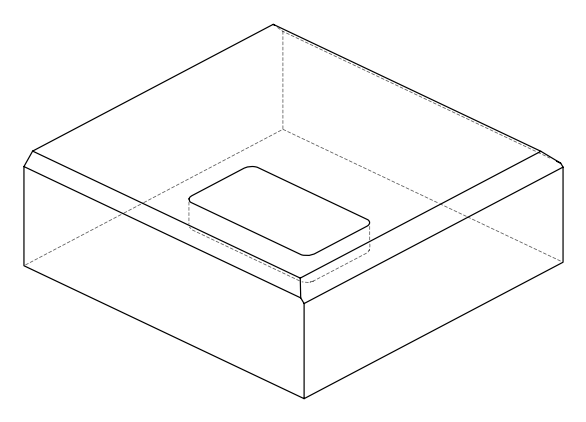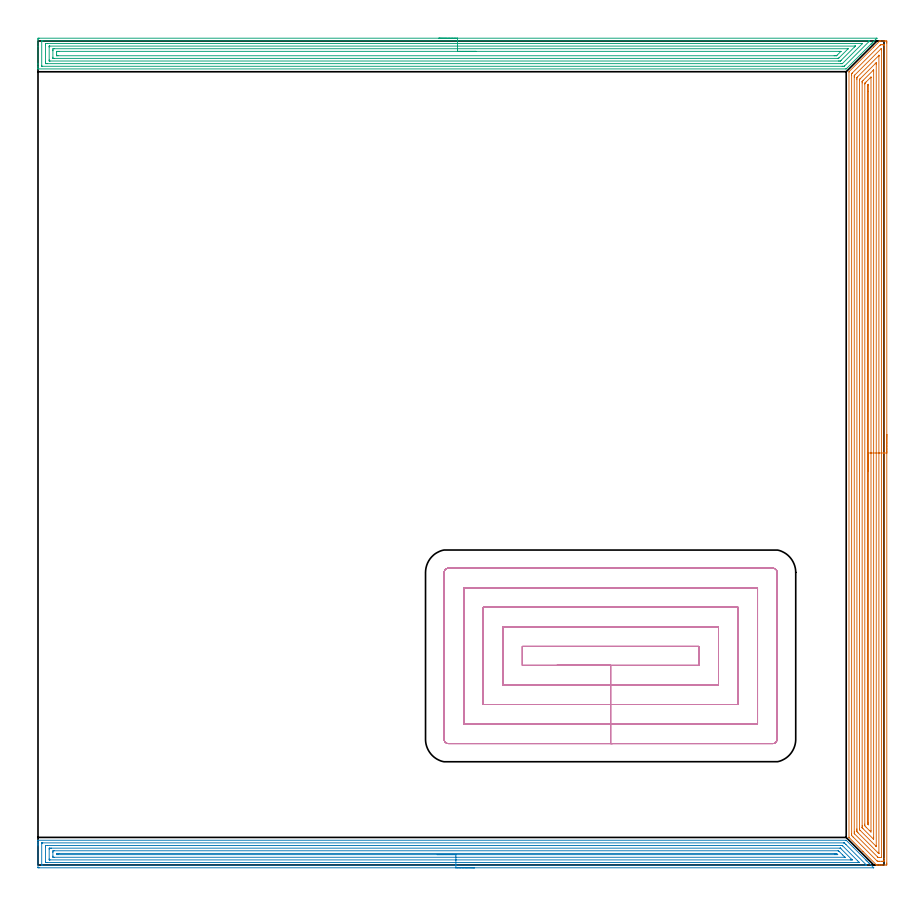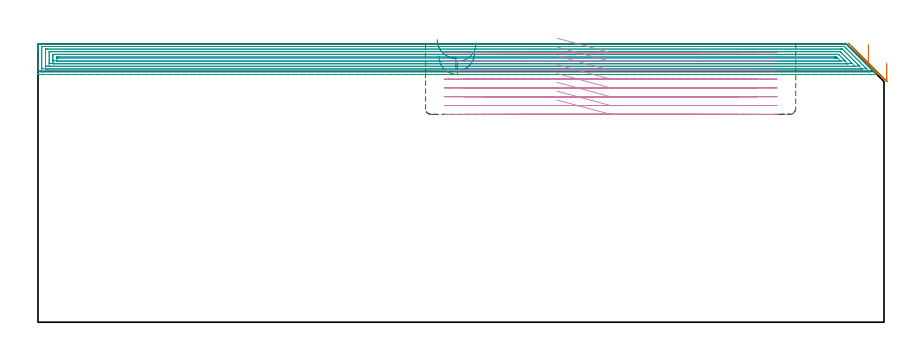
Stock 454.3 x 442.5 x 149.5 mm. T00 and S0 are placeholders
(PLAN: 4 operations, 1 tool changes, 102.6 min)
(1 AREA_MILL | FG_CHAMFER_SURFACE | UGT0205_001 | 27.76 min | 91167 mm3)
(2 AREA_MILL_1 | FG_CHAMFER_SURFACE_1 | UGT0205_001 | 21.4 min | 48047 mm3)
(3 AREA_MILL_2 | FG_CHAMFER_SURFACE_2 | UGT0205_001 | 21.57 min | 59829 mm3)
(4 MILL_RECTANGULAR_POCKET | POCKET_RECTANGULAR_STRAIGHT | UGT0201_095 | Follow Part, ap 5, ae 75% | 31.86 min | 854074 mm3)
(TOOL UGT0205_001 | Chamfer Mill 20 x 3 x 45 deg. | D20 FL50 Z2)
(TOOL UGT0201_095 | End mill 20 mm | D20 R3 FL38 Z4)
(OP 1 AREA_MILL)
G17 G21 G94 G90
T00 M6
G54
G17 G0 G90 X455.8 Y231.25 S1061 M3
G43 Z159.5 H0
Z139.2
G94 G1 Y231.212 Z138.329 F250.
Y231.098 Z137.464
Y230.909 Z136.612
Y230.647 Z135.78
Y230.313 Z134.974
Y229.91 Z134.2
Y229.442 Z133.464
Y228.91 Z132.772
Y228.321 Z132.129
Y227.678 Z131.54
Y226.986 Z131.009
Y226.25 Z130.54
Y225.476 Z130.137
Y224.67 Z129.803
Y223.838 Z129.541
Y222.987 Z129.352
Y222.122 Z129.238
Y221.25 Z129.2
Y1.051
X455.799 Y0.617 Z129.201
X455.795 Y0.163 Z129.203
X455.791 Y0.01 Z129.205
X455.347 Y0. Z129.649
X453.584 Z131.411
X453.038 Z131.959
X452.702 Z132.294
X452.156 Z132.84
X451.821 Z133.174
X451.15 Z133.85
X450.834 Z134.165
X450.305 Z134.686
X450.296 Y0.004 Z134.695
X450.289 Y0.007 Z134.702
X450.149 Y0.15 Z134.849
X443.005 Y7.294 Z141.993
X435.632 Y14.668 Z149.367
X435.504 Y14.805 Z149.49
X435.5 Y14.909 Z149.5
Y425.805
X435.503 Y425.994 Z149.489
X435.683 Y426.183 Z149.317
X448.735 Y439.236 Z136.263
X451.838 Y442.339 Z133.161
X451.998 Y442.49 Z132.994
X452.154 Y442.499 Z132.839
X452.488 Y442.5 Z132.512
X453.92 Z131.077
X454.466 Z130.531
X454.801 Z130.196
X455.347 Y442.495 Z129.648
X455.791 Y442.49 Z129.205
X455.794 Y442.337 Z129.202
X455.799 Y441.883 Z129.201
X455.8 Y441.424 Z129.2
Y221.25
X454.386 Z130.614
Y3.377
X454.384 Y2.485 Z130.616
X454.383 Y2.403 Z130.617
X454.373 Y2.01 Z130.627
X453.979 Y2.003 Z131.021
X453.584 Y2.001 Z131.416
X453.1 Y2. Z131.9
X451.821 Z133.179
X451.337 Z133.663
X450.939 Y2.003 Z134.061
X450.807 Y2.007 Z134.193
X450.76 Y2.01 Z134.24
X450.722 Y2.039 Z134.278
X450.647 Y2.11 Z134.353
X450.347 Y2.403 Z134.653
X437.716 Y15.034 Z147.284
X436.957 Y15.802 Z148.043
X436.921 Y15.857 Z148.079
X436.919 Y15.904 Z148.081
X436.916 Y16.005 Z148.084
X436.915 Y16.208 Z148.085
X436.914 Y16.614 Z148.086
Y424.018
X436.916 Y424.829 Z148.084
X436.919 Y424.912 Z148.081
X436.921 Y424.957 Z148.079
X436.961 Y425.002 Z148.039
X437.035 Y425.082 Z147.965
X437.149 Y425.198 Z147.851
X437.292 Y425.342 Z147.709
X452.046 Y440.097 Z132.954
X452.379 Y440.424 Z132.621
X452.426 Y440.467 Z132.574
X452.456 Y440.49 Z132.544
X452.504 Y440.492 Z132.496
X452.702 Y440.496 Z132.298
X453.186 Y440.5 Z131.814
X453.584 Y440.499 Z131.416
X454.071 Y440.497 Z130.929
X454.285 Y440.49 Z130.715
X454.379 Y440.467 Z130.621
X454.384 Y440.179 Z130.616
X454.385 Y440.097 Z130.615
X454.386 Y221.25 Z130.614
X452.971 Z132.029
Y4.19
X452.969 Y4.053 Z132.031
X452.967 Y4.021 Z132.033
X452.965 Y4.012 Z132.035
X452.951 Y4.008 Z132.049
X452.888 Y4.002 Z132.112
X451.821 Y4.001 Z133.179
X451.634 Y4.003 Z133.366
X451.26 Y4.01 Z133.74
X451.191 Y4.02 Z133.809
X451.165 Y4.041 Z133.835
X451.113 Y4.089 Z133.887
X451.01 Y4.19 Z133.99
X450.939 Y4.26 Z134.061
X438.505 Y16.695 Z146.495
X438.41 Y16.796 Z146.59
X438.347 Y16.864 Z146.653
X438.335 Y16.902 Z146.665
X438.333 Y16.963 Z146.667
X438.329 Y17.588 Z146.671
Y17.861
Y423.125
Y423.397
X438.333 Y423.708 Z146.667
X438.335 Y423.862 Z146.665
X438.345 Y423.934 Z146.655
X438.421 Y424.018 Z146.579
X438.509 Y424.108 Z146.491
X438.598 Y424.198 Z146.402
X452.706 Y438.307 Z132.294
X452.824 Y438.421 Z132.176
X452.861 Y438.454 Z132.139
X452.908 Y438.49 Z132.092
X452.962 Z132.038
X452.968 Y438.31 Z132.032
X452.97 Y438.197 Z132.03
X452.971 Y438.038 Z132.029
Y437.417
Y221.25
X451.557 Z133.443
Y6.869
X451.555 Y6.245 Z133.445
X451.553 Y6.154 Z133.447
X451.551 Y6.117 Z133.449
X451.4 Y6.261 Z133.6
X451.097 Y6.555 Z133.903
X450.939 Y6.71 Z134.061
X440.361 Y17.289 Z144.639
X440.063 Y17.588 Z144.937
X439.758 Y17.903 Z145.242
X439.749 Y18.208 Z145.251
X439.746 Y18.482 Z145.254
X439.743 Y19.108 Z145.257
Y19.375
Y421.965
X439.744 Y422.232 Z145.256
X439.748 Y422.853 Z145.252
X439.75 Y422.887 Z145.25
X439.764 Y422.905 Z145.236
X439.809 Y422.955 Z145.191
X439.974 Y423.125 Z145.026
X451.471 Y434.622 Z133.529
X451.53 Y434.679 Z133.47
X451.548 Y434.694 Z133.452
X451.552 Z133.448
X451.553 Y434.691 Z133.447
X451.555 Y434.63 Z133.445
X451.557 Y434.433 Z133.443
Y434.111
Y221.25
X450.143 Z134.857
Y10.27
X450.141 Y10.097 Z134.859
X450.137 Y9.983 Z134.863
X450.135 Y9.972 Z134.865
X450.132 Z134.868
X450.115 Y9.986 Z134.885
X450.058 Y10.041 Z134.942
X441.616 Y18.482 Z143.384
X441.242 Y18.859 Z143.758
X441.182 Y18.925 Z143.818
X441.169 Y18.941 Z143.831
X441.164 Y19.001 Z143.836
X441.16 Y19.116 Z143.84
X441.157 Y19.289 Z143.843
Y19.375
Y421.512
X441.16 Y421.684 Z143.84
X441.164 Y421.799 Z143.836
X441.168 Y421.859 Z143.832
X441.179 Y421.872 Z143.821
X441.242 Y421.941 Z143.758
X441.385 Y422.087 Z143.615
X441.53 Y422.232 Z143.47
X449.569 Y430.271 Z135.431
X449.816 Y430.516 Z135.184
X450.058 Y430.753 Z134.942
X450.131 Y430.822 Z134.869
X450.139 Y430.53 Z134.861
X450.142 Y430.358 Z134.858
X450.143 Y430.271 Z134.857
Y430.185
Y221.25
X448.729 Z136.271
Y14.909
X448.728 Y14.47 Z136.272
X448.725 Y14.015 Z136.275
X448.722 Y13.856 Z136.278
X448.719 Y13.84 Z136.281
X448.663 Y13.892 Z136.337
X448.534 Y14.015 Z136.466
X443.005 Y19.542 Z141.995
X442.646 Y19.906 Z142.354
X442.602 Y19.953 Z142.398
X442.583 Y19.976 Z142.417
X442.578 Y20.006 Z142.422
X442.574 Y20.122 Z142.426
X442.572 Y20.268 Z142.428
X442.571 Y20.708 Z142.429
Y21.161
Y419.992
X442.572 Y420.445 Z142.428
X442.575 Y420.665 Z142.425
X442.578 Y420.774 Z142.422
X442.581 Y420.822 Z142.419
X443.045 Y421.298 Z141.955
X448.446 Y426.698 Z136.554
X448.554 Y426.801 Z136.446
X448.661 Y426.902 Z136.339
X448.723 Y426.953 Z136.277
X448.725 Y426.881 Z136.275
X448.728 Y426.784 Z136.272
Y426.698
X448.729 Y426.514 Z136.271
Y221.25
X447.315 Z137.685
X447.314 Y18.482 Z137.686
X447.308 Y17.695 Z137.692
X446.515 Y18.482 Z138.485
X444.73 Y20.268 Z140.27
X443.992 Y21.055 Z141.008
X443.991 Y21.161 Z141.009
X443.986 Y21.955 Z141.014
Y419.452
X443.987 Y419.552 Z141.013
X443.992 Y419.749 Z141.008
X444. Y419.792 Z141.
X444.032 Y419.828 Z140.968
X444.093 Y419.893 Z140.907
X444.262 Y420.065 Z140.738
X444.642 Y420.445 Z140.358
X446.924 Y422.727 Z138.076
X447.042 Y422.844 Z137.958
X447.175 Y422.976 Z137.825
X447.297 Y423.091 Z137.703
X447.307 Y423.098 Z137.693
X447.31 Y423.079 Z137.69
X447.313 Y423.017 Z137.687
X447.314 Y422.925 Z137.686
X447.315 Y221.25 Z137.685
X445.9 Z139.1
Y22.694
X445.899 Y22.055 Z139.101
X445.897 Y21.804 Z139.103
X445.894 Y21.566 Z139.106
X445.65 Y21.809 Z139.35
X445.41 Y22.055 Z139.59
X445.405 Y22.303 Z139.595
X445.401 Y22.948 Z139.599
X445.4 Y23.201 Z139.6
Y418.019
X445.402 Y418.659 Z139.598
X445.405 Y418.721 Z139.595
X445.407 Y418.748 Z139.593
X445.424 Y418.769 Z139.576
X445.481 Y418.83 Z139.519
X445.65 Y419.002 Z139.35
X445.82 Y419.17 Z139.18
X445.869 Y419.215 Z139.131
X445.891 Y419.233 Z139.109
X445.893 Y419.215 Z139.107
X445.897 Y419.082 Z139.103
X445.899 Y418.913 Z139.101
X445.9 Y415.324 Z139.1
Y221.25
Y220.378 Z139.138
Y219.514 Z139.251
Y218.662 Z139.44
Y217.83 Z139.703
Y217.024 Z140.036
Y216.25 Z140.439
Y215.514 Z140.908
Y214.822 Z141.439
Y214.179 Z142.028
Y213.59 Z142.672
Y213.059 Z143.364
Y212.59 Z144.1
Y212.187 Z144.873
Y211.853 Z145.679
Y211.591 Z146.511
Y211.402 Z147.363
Y211.288 Z148.228
Y211.25 Z149.1
G0 Z159.5
M5
M2
(OP 2 AREA_MILL_1)
G17 G21 G94 G90
T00 M6
G54
G17 G0 G90 X234.4 Y-1.5 S1061 M3
G43 Z159.5 H0
Z144.7
G94 G1 X234.362 Z143.828 F250.
X234.248 Z142.963
X234.059 Z142.112
X233.797 Z141.28
X233.463 Z140.474
X233.06 Z139.7
X232.592 Z138.964
X232.06 Z138.272
X231.471 Z137.629
X230.828 Z137.04
X230.136 Z136.508
X229.4 Z136.04
X228.626 Z135.637
X227.82 Z135.303
X226.988 Z135.041
X226.136 Z134.852
X225.272 Z134.738
X224.4 Z134.7
X0.618
X0.112 Y-1.494 Z134.703
X0.01 Y-1.492 Z134.706
X0. Y-1.384 Z134.813
Y10.284 Z146.478
Y10.825 Z147.021
Y11.161 Z147.357
Y11.701 Z147.897
Y12.037 Z148.232
Y13.004 Z149.204
X0.003 Y13.155 Z149.347
X0.01 Y13.298 Z149.489
X0.171 Y13.3 Z149.5
X433.889
X433.994 Y13.296 Z149.489
X434.074 Y13.228 Z149.425
X437.893 Y9.407 Z145.607
X444.336 Y2.965 Z139.163
X444.471 Y2.831 Z139.027
X444.609 Y2.692 Z138.89
X444.766 Y2.535 Z138.732
X444.909 Y2.393 Z138.588
X445.055 Y2.246 Z138.443
X445.197 Y2.104 Z138.302
X445.348 Y1.955 Z138.15
X445.834 Y1.466 Z137.666
X446.098 Y1.203 Z137.402
X446.224 Y1.078 Z137.274
X446.57 Y0.73 Z136.93
X448.702 Y-1.401 Z134.798
X448.778 Y-1.48 Z134.718
X448.783 Y-1.495 Z134.703
X448.778 Y-1.499 Z134.699
X224.4 Y-1.5 Z134.7
Y-0.086 Z136.114
X2.405 Y-0.085 Z136.115
X2.249 Y-0.084 Z136.116
X2.051 Y-0.08 Z136.12
X2.01 Y-0.079 Z136.121
X2.006 Y-0.05 Z136.15
X2.003 Y-0.019 Z136.181
X2. Y0.159 Z136.359
X2.001 Y11.69 Z147.89
X2.002 Y11.796 Z147.996
X2.006 Y11.866 Z148.066
X2.01 Y11.88 Z148.08
X2.014 Y11.882 Z148.082
X2.035 Y11.884 Z148.084
X2.405 Y11.886 Z148.086
X2.559
X432.626 Y11.885 Z148.085
X432.81 Y11.884 Z148.084
X432.902 Y11.881 Z148.081
X432.945 Y11.879 Z148.079
X432.995 Y11.846 Z148.046
X433.688 Y11.161 Z147.361
X433.889 Y10.962 Z147.162
X444.609 Y0.241 Z136.441
X444.857 Y-0.014 Z136.186
X444.909 Y-0.07 Z136.13
X444.914 Y-0.08 Z136.12
X444.898 Y-0.081 Z136.119
X444.841 Y-0.083 Z136.117
X444.609 Y-0.085 Z136.115
X444.454 Y-0.086 Z136.114
X224.4
Y1.328 Z137.528
X5.085 Y1.329 Z137.529
X4.381 Y1.33 Z137.53
X4.191 Y1.332 Z137.532
X4.01 Y1.335 Z137.535
X4.005 Y1.516 Z137.716
X4.001 Y1.703 Z137.903
X4. Y9.594 Z145.794
X4.005 Y10.284 Z146.484
X4.007 Y10.464 Z146.664
X5.085 Y10.471 Z146.671
X431.018
X431.209 Y10.47 Z146.67
X431.918 Y10.464 Z146.664
X432.102 Y10.298 Z146.498
X432.117 Y10.284 Z146.484
X440.142 Y2.259 Z138.459
X440.881 Y1.516 Z137.716
X441.035 Y1.357 Z137.557
X441.044 Y1.334 Z137.534
X440.142 Y1.329 Z137.529
X224.4 Y1.328 Z137.528
Y2.743 Z138.943
X6.515
X6.14 Y2.745 Z138.945
X6.074 Y2.747 Z138.947
X6.01 Y2.75 Z138.95
X6.007 Y2.844 Z139.044
X6. Y3.248 Z139.448
X6.001 Y8.53 Z144.73
X6.01 Y8.958 Z145.158
X6.021 Y9.05 Z145.25
X6.156 Y9.053 Z145.253
X6.336 Y9.056 Z145.256
X6.871 Y9.057 Z145.257
X7.228
X430.672
X430.806 Y9.055 Z145.255
X430.872 Y9.053 Z145.253
X430.884 Y9.051 Z145.251
X430.916 Y9.024 Z145.224
X430.984 Y8.962 Z145.162
X431.209 Y8.742 Z144.942
X436.79 Y3.16 Z139.36
X436.995 Y2.953 Z139.153
X437.12 Y2.821 Z139.021
X437.189 Y2.747 Z138.947
X437.181
X437.104 Y2.745 Z138.945
X436.569 Y2.743 Z138.943
X436.212
X224.4
Y4.157 Z140.357
X8.647
X8.215 Y4.162 Z140.362
X8.01 Y4.165 Z140.365
X8.008 Y4.285 Z140.485
X8.001 Y4.791 Z140.991
Y6.777 Z142.977
X8.004 Y7.419 Z143.619
X8.01 Y7.631 Z143.831
X8.217 Y7.636 Z143.836
X8.669 Y7.643 Z143.843
X429.653
X429.763 Y7.641 Z143.841
X429.818 Y7.639 Z143.839
X429.841 Y7.637 Z143.837
X429.882 Y7.608 Z143.808
X430.315 Y7.184 Z143.384
X432.102 Y5.4 Z141.6
X432.995 Y4.507 Z140.707
X433.215 Y4.285 Z140.485
X433.29 Y4.206 Z140.406
X433.319 Y4.171 Z140.371
X433.323 Y4.163 Z140.363
X433.31 Y4.162 Z140.362
X433.206 Y4.159 Z140.359
X432.995 Y4.157 Z140.357
X224.4
Y5.571 Z141.771
X10.779 Y5.572 Z141.772
X10.445 Y5.573 Z141.773
X10.11 Y5.576 Z141.776
X10.022 Y5.578 Z141.778
X10.01 Y5.639 Z141.839
X10.006 Y5.755 Z141.955
X10.004 Y5.9 Z142.1
X10.007 Y6.118 Z142.318
X10.01 Y6.22 Z142.42
X10.115 Y6.224 Z142.424
X10.445 Y6.227 Z142.427
X11.003 Y6.229 Z142.429
X11.338
X427.635 Y6.228 Z142.428
X428.197 Y6.226 Z142.426
X428.529 Y6.222 Z142.422
X428.838 Y6.202 Z142.402
X429.145 Y5.9 Z142.1
X429.422 Y5.62 Z141.82
X429.451 Y5.578 Z141.778
X429.422 Y5.577 Z141.777
X428.862 Y5.572 Z141.772
X428.529 Y5.571 Z141.771
X427.97
X224.4
X223.528 Z141.809
X222.663 Z141.923
X221.812 Z142.112
X220.98 Z142.374
X220.174 Z142.708
X219.4 Z143.111
X218.664 Z143.58
X217.972 Z144.111
X217.329 Z144.7
X216.74 Z145.343
X216.208 Z146.035
X215.74 Z146.771
X215.337 Z147.545
X215.003 Z148.351
X214.741 Z149.183
X214.552 Z150.035
X214.438 Z150.9
X214.4 Z151.771
G0 Z159.5
M5
M2
(OP 3 AREA_MILL_2)
G17 G21 G94 G90
T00 M6
G54
G17 G0 G90 X215.25 Y444. S1061 M3
G43 Z159.5 H0
Z143.
G94 G1 X215.288 Z142.128 F250.
X215.402 Z141.264
X215.591 Z140.412
X215.853 Z139.58
X216.187 Z138.774
X216.59 Z138.
X217.058 Z137.264
X217.59 Z136.572
X218.179 Z135.929
X218.822 Z135.34
X219.514 Z134.808
X220.25 Z134.34
X221.024 Z133.937
X221.83 Z133.603
X222.662 Z133.341
X223.513 Z133.152
X224.378 Z133.038
X225.25 Z133.
X450.48 Y443.999 Z132.999
X450.483 Y443.994 Z133.003
X450.48 Y443.982 Z133.016
X450.396 Y443.895 Z133.104
X449.884 Y443.384 Z133.615
X449.694 Y443.193 Z133.803
X449.161 Y442.661 Z134.339
X448.819 Y442.317 Z134.679
X448.334 Y441.834 Z135.166
X448.098 Y441.597 Z135.401
X447.944 Y441.441 Z135.554
X447.793 Y441.292 Z135.706
X447.651 Y441.15 Z135.847
X447.506 Y441.004 Z135.992
X447.364 Y440.863 Z136.135
X447.205 Y440.704 Z136.294
X447.068 Y440.566 Z136.43
X441.846 Y435.346 Z141.654
X434.254 Y427.753 Z149.246
X434.121 Y427.622 Z149.376
X433.994 Y427.503 Z149.489
X433.807 Y427.5 Z149.5
X0.169
X0.01 Y427.502 Z149.488
X0.003 Y427.637 Z149.355
X0. Y427.78 Z149.22
Y428.082 Z148.917
Y428.745 Z148.25
Y429.952 Z147.045
Y430.496 Z146.498
Y439.418 Z137.579
Y443.358 Z133.639
X0.004 Y443.63 Z133.367
X0.01 Y443.993 Z133.005
X0.242 Y443.996 Z133.002
X0.616 Y444. Z133.
X225.25
Y442.586 Z134.414
X446.131 Y442.585 Z134.415
X446.312 Y442.584 Z134.416
X446.49 Y442.58 Z134.42
X446.613 Y442.575 Z134.425
X446.557 Y442.514 Z134.486
X446.411 Y442.363 Z134.637
X446.312 Y442.261 Z134.739
X446.119 Y442.068 Z134.932
X433.169 Y429.12 Z147.88
X433.064 Y429.019 Z147.981
X432.992 Y428.953 Z148.047
X432.954 Y428.921 Z148.079
X432.914 Y428.92 Z148.08
X432.739 Y428.917 Z148.083
X432.021 Y428.914 Z148.086
X431.848
X2.402 Y428.915 Z148.085
X2.228 Y428.916 Z148.084
X2.052 Y428.92 Z148.08
X2.015 Y428.921 Z148.079
X2.009 Y428.943 Z148.057
X2.005 Y428.974 Z148.026
X2.001 Y429.138 Z147.862
X2. Y442.273 Z134.727
X2.002 Y442.405 Z134.595
X2.006 Y442.51 Z134.49
X2.01 Y442.574 Z134.426
X2.043 Y442.579 Z134.421
X2.402 Y442.584 Z134.416
X2.575 Y442.585 Z134.415
X225.25 Y442.586 Z134.414
Y441.172 Z135.828
X442.568 Y441.171 Z135.829
X442.627 Y441.17 Z135.83
X442.739 Y441.166 Z135.834
X442.75 Y441.165 Z135.835
X442.746 Y441.154 Z135.846
X442.739 Y441.14 Z135.86
X442.671 Y441.07 Z135.93
X442.605 Y441.004 Z135.996
X432.059 Y430.459 Z146.541
X432.021 Y430.422 Z146.578
X431.925 Y430.336 Z146.664
X431.84 Y430.334 Z146.666
X431.66 Y430.331 Z146.669
X431.299 Y430.329 Z146.671
X431.128
X5.082
X4.358 Y430.33 Z146.67
X4.188 Y430.332 Z146.668
X4.026 Y430.335 Z146.665
X4.01 Y430.496 Z146.504
X4.004 Y430.678 Z146.322
X4. Y431.372 Z145.628
Y431.557 Z145.443
X4.001 Y440.128 Z136.872
X4.003 Y440.822 Z136.178
X4.01 Y441.004 Z135.996
X4.024 Y441.164 Z135.836
X5.082 Y441.171 Z135.829
X225.25 Y441.172 Z135.828
Y439.757 Z137.243
X438.652
X438.782 Y439.755 Z137.245
X438.849 Y439.753 Z137.247
X438.882 Y439.751 Z137.249
X438.875 Y439.736 Z137.264
X438.84 Y439.695 Z137.305
X438.78 Y439.631 Z137.369
X438.404 Y439.252 Z137.748
X431.264 Y432.113 Z144.887
X431.128 Y431.978 Z145.022
X430.916 Y431.777 Z145.223
X430.886 Y431.75 Z145.25
X430.843 Y431.747 Z145.253
X430.747 Y431.745 Z145.255
X430.234 Y431.743 Z145.257
X429.856
X6.489
X6.139 Y431.745 Z145.255
X6.08 Y431.746 Z145.254
X6.024 Y431.749 Z145.251
X6.01 Y431.827 Z145.173
X6. Y432.222 Z144.778
Y432.248 Z144.752
Y439.252 Z137.748
X6.004 Y439.678 Z137.322
X6.007 Y439.73 Z137.27
X6.01 Y439.75 Z137.25
X6.045 Y439.752 Z137.248
X6.181 Y439.755 Z137.245
X6.353 Y439.757 Z137.243
X225.25
Y438.343 Z138.657
X434.735 Y438.342 Z138.658
X435.026 Y438.336 Z138.664
X434.988 Y438.294 Z138.706
X434.89 Y438.191 Z138.809
X434.798 Y438.097 Z138.903
X434.7 Y437.998 Z139.002
X430.234 Y433.533 Z143.467
X430.026 Y433.327 Z143.673
X429.926 Y433.231 Z143.769
X429.865 Y433.175 Z143.825
X429.77 Y433.164 Z143.836
X429.341 Y433.157 Z143.843
X429.307
X8.62
X8.218 Y433.161 Z143.839
X8.026 Y433.164 Z143.836
X8.01 Y433.271 Z143.729
X8.002 Y433.763 Z143.237
X8. Y437.267 Z139.733
X8.002 Y437.501 Z139.499
X8.009 Y438.134 Z138.866
X8.02 Y438.336 Z138.664
X8.689 Y438.343 Z138.657
X225.25
Y436.929 Z140.071
X430.234
X430.819 Y436.928 Z140.072
X430.939 Y436.926 Z140.074
X431.128 Y436.922 Z140.078
X431.156 Y436.913 Z140.087
X431.144 Y436.897 Z140.103
X431.128 Y436.877 Z140.123
X429.125 Y434.874 Z142.126
X428.898 Y434.654 Z142.346
X428.832 Y434.592 Z142.408
X428.798 Y434.578 Z142.422
X428.753 Y434.576 Z142.424
X428.448 Y434.573 Z142.427
X427.864 Y434.571 Z142.429
X427.555
X10.75
X10.441 Y434.573 Z142.428
X10.131 Y434.576 Z142.424
X10.045 Y434.578 Z142.422
X10.01 Y434.584 Z142.416
X10.007 Y434.616 Z142.384
X10.003 Y434.73 Z142.27
X10.001 Y434.874 Z142.126
X10. Y435.306 Z141.694
Y436.182 Z140.818
X10.001 Y436.626 Z140.374
X10.004 Y436.842 Z140.158
X10.007 Y436.895 Z140.105
X10.009 Y436.917 Z140.083
X10.03 Y436.922 Z140.078
X10.135 Y436.925 Z140.075
X10.441 Y436.928 Z140.072
X11.024 Y436.929 Z140.071
X11.334
X225.25
X226.122 Z140.109
X226.986 Z140.223
X227.838 Z140.412
X228.67 Z140.674
X229.476 Z141.008
X230.25 Z141.411
X230.986 Z141.88
X231.678 Z142.411
X232.321 Z143.
X232.91 Z143.643
X233.441 Z144.335
X233.91 Z145.071
X234.313 Z145.845
X234.647 Z146.651
X234.909 Z147.483
X235.098 Z148.335
X235.212 Z149.2
X235.25 Z150.071
G0 Z159.5
M5
M2
(OP 4 MILL_RECTANGULAR_POCKET)
G17 G21 G94 G90
T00 M6
G54
G17 G0 G90 X278.623 Y107.2 S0 M3
G43 Z159.5 H0
Z152.5
G94 G1 X307.5 Z144.762 F250.
X354.9 F500.
Y117.4
X260.1
Y107.2
X307.5
Y96.7
X365.4
Y127.9
X249.6
Y96.7
X307.5
Y86.2
X375.9
Y138.4
X239.1
Y86.2
X307.5
Y75.7
X386.4
Y148.9
X228.6
Y75.7
X307.5
Y65.2
X394.6
G3 X396.9 Y67.5 R2.3
G1 Y157.1
G3 X394.6 Y159.4 R2.3
G1 X220.4
G3 X218.1 Y157.1 R2.3
G1 Y67.5
G3 X220.4 Y65.2 R2.3
G1 X307.5
X308.5
G0 X278.623 Y107.2 Z147.762
G1 X307.5 Z140.025 F250.
X354.9 F500.
Y117.4
X260.1
Y107.2
X307.5
Y96.7
X365.4
Y127.9
X249.6
Y96.7
X307.5
Y86.2
X375.9
Y138.4
X239.1
Y86.2
X307.5
Y75.7
X386.4
Y148.9
X228.6
Y75.7
X307.5
Y65.2
X394.6
G3 X396.9 Y67.5 R2.3
G1 Y157.1
G3 X394.6 Y159.4 R2.3
G1 X220.4
G3 X218.1 Y157.1 R2.3
G1 Y67.5
G3 X220.4 Y65.2 R2.3
G1 X307.5
X308.5
G0 X278.623 Y107.2 Z143.025
G1 X307.5 Z135.287 F250.
X354.9 F500.
Y117.4
X260.1
Y107.2
X307.5
Y96.7
X365.4
Y127.9
X249.6
Y96.7
X307.5
Y86.2
X375.9
Y138.4
X239.1
Y86.2
X307.5
Y75.7
X386.4
Y148.9
X228.6
Y75.7
X307.5
Y65.2
X394.6
G3 X396.9 Y67.5 R2.3
G1 Y157.1
G3 X394.6 Y159.4 R2.3
G1 X220.4
G3 X218.1 Y157.1 R2.3
G1 Y67.5
G3 X220.4 Y65.2 R2.3
G1 X307.5
X308.5
G0 X278.623 Y107.2 Z138.287
G1 X307.5 Z130.55 F250.
X354.9 F500.
Y117.4
X260.1
Y107.2
X307.5
Y96.7
X365.4
Y127.9
X249.6
Y96.7
X307.5
Y86.2
X375.9
Y138.4
X239.1
Y86.2
X307.5
Y75.7
X386.4
Y148.9
X228.6
Y75.7
X307.5
Y65.2
X394.6
G3 X396.9 Y67.5 R2.3
G1 Y157.1
G3 X394.6 Y159.4 R2.3
G1 X220.4
G3 X218.1 Y157.1 R2.3
G1 Y67.5
G3 X220.4 Y65.2 R2.3
G1 X307.5
X308.5
G0 X278.623 Y107.2 Z133.55
G1 X307.5 Z125.812 F250.
X354.9 F500.
Y117.4
X260.1
Y107.2
X307.5
Y96.7
X365.4
Y127.9
X249.6
Y96.7
X307.5
Y86.2
X375.9
Y138.4
X239.1
Y86.2
X307.5
Y75.7
X386.4
Y148.9
X228.6
Y75.7
X307.5
Y65.2
X394.6
G3 X396.9 Y67.5 R2.3
G1 Y157.1
G3 X394.6 Y159.4 R2.3
G1 X220.4
G3 X218.1 Y157.1 R2.3
G1 Y67.5
G3 X220.4 Y65.2 R2.3
G1 X307.5
X308.5
G0 X278.623 Y107.2 Z128.812
G1 X307.5 Z121.075 F250.
X354.9 F500.
Y117.4
X260.1
Y107.2
X307.5
Y96.7
X365.4
Y127.9
X249.6
Y96.7
X307.5
Y86.2
X375.9
Y138.4
X239.1
Y86.2
X307.5
Y75.7
X386.4
Y148.9
X228.6
Y75.7
X307.5
Y65.2
X394.6
G3 X396.9 Y67.5 R2.3
G1 Y157.1
G3 X394.6 Y159.4 R2.3
G1 X220.4
G3 X218.1 Y157.1 R2.3
G1 Y67.5
G3 X220.4 Y65.2 R2.3
G1 X307.5
X308.5
G0 X278.623 Y107.2 Z124.075
G1 X307.5 Z116.337 F250.
X354.9 F500.
Y117.4
X260.1
Y107.2
X307.5
Y96.7
X365.4
Y127.9
X249.6
Y96.7
X307.5
Y86.2
X375.9
Y138.4
X239.1
Y86.2
X307.5
Y75.7
X386.4
Y148.9
X228.6
Y75.7
X307.5
Y65.2
X394.6
G3 X396.9 Y67.5 R2.3
G1 Y157.1
G3 X394.6 Y159.4 R2.3
G1 X220.4
G3 X218.1 Y157.1 R2.3
G1 Y67.5
G3 X220.4 Y65.2 R2.3
G1 X307.5
X308.5
G0 X278.623 Y107.2 Z119.337
G1 X307.5 Z111.6 F250.
X354.9 F500.
Y117.4
X260.1
Y107.2
X307.5
Y96.7
X365.4
Y127.9
X249.6
Y96.7
X307.5
Y86.2
X375.9
Y138.4
X239.1
Y86.2
X307.5
Y75.7
X386.4
Y148.9
X228.6
Y75.7
X307.5
Y65.2
X394.6
G3 X396.9 Y67.5 R2.3
G1 Y157.1
G3 X394.6 Y159.4 R2.3
G1 X220.4
G3 X218.1 Y157.1 R2.3
G1 Y67.5
G3 X220.4 Y65.2 R2.3
G1 X307.5
X308.5
G0 Z159.5
M5
M2
